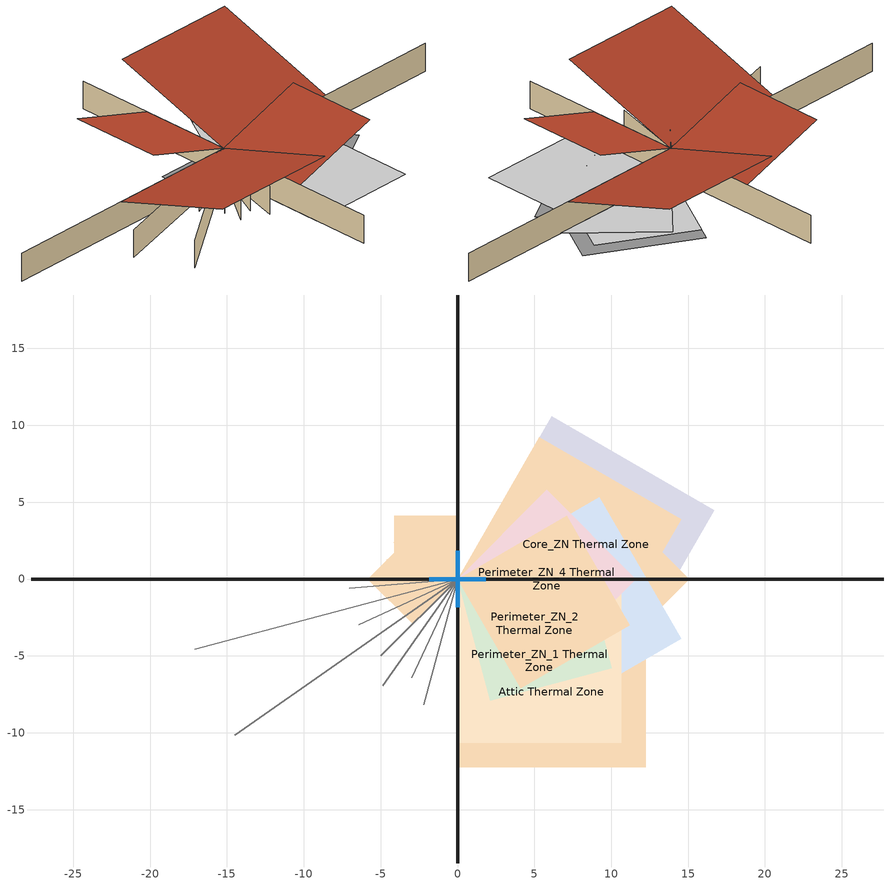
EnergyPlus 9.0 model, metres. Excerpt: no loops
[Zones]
Attic Thermal Zone
 floor outside (Base_CZ12-NonresOtherFloorU071): -0.88,3.27 0,0 -3.27,-0.88 -4.14,2.39 z0; 0,4.12 0,0 -4.12,0 -4.12,4.12 z0; -2.91,2.91 0,0 -2.91,-2.91 -5.83,0 z0; -1.69,2.93 0,0 -2.93,-1.69 -4.62,1.24 z0
 floor to Core_ZN Thermal Zone (NACM_Drop Ceiling): 12.23,0 12.23,-12.23 0,-12.23 0,0 z0
 floor to Perimeter_ZN_2 Thermal Zone (NACM_Drop Ceiling): 7.92,2.12 10.05,-5.8 2.12,-7.92 0,0 z0
 floor to Perimeter_ZN_3 Thermal Zone (NACM_Drop Ceiling): 5.33,9.22 14.55,3.9 9.22,-5.33 0,0 z0
 floor to Perimeter_ZN_1 Thermal Zone (NACM_Drop Ceiling): 7.53,7.53 15.06,0 7.53,-7.53 0,0 z0
 floor to Perimeter_ZN_4 Thermal Zone (NACM_Drop Ceiling): 7.1,4.1 11.21,-3 4.1,-7.1 0,0 z0
 roof outside (Base_CZ12-SteepNonresWoodFramingAndOtherRoofU034): -9.57,0,6.24 0,0,3.05 0,10.09,3.05 -9.57,10.09,6.24; 0,-13.33,7.5 0,0,3.05 -14.05,0,3.05 -14.05,-13.33,7.5; 0,13.33,7.5 0,0,3.05 14.05,0,3.05 14.05,13.33,7.5; 9.57,0,6.24 0,0,3.05 0,-10.09,3.05 9.57,-10.09,6.24
Core_ZN Thermal Zone
 floor ground (Core_ZN_floor Base_CZ12-SlabOnOrBelowGradeF073): 6.12,10.59 16.71,4.48 10.59,-6.12 0,0 z0
 wall to Perimeter_ZN_2 Thermal Zone (NACM_Interior Wall): 0,0 -2.19,-8.18 z0:3.05
 wall to Perimeter_ZN_1 Thermal Zone (NACM_Interior Wall): -17.1,-4.58 0,0 z0:3.05
 wall to Perimeter_ZN_3 Thermal Zone (NACM_Interior Wall): -14.5,-10.15 0,0 z0:3.05
 wall to Perimeter_ZN_4 Thermal Zone (NACM_Interior Wall): -4.86,-6.93 0,0 z0:3.05
Perimeter_ZN_1 Thermal Zone
 floor ground (Perimeter_ZN_1_floor Base_CZ12-SlabOnOrBelowGradeF073): 10.65,0 10.65,-10.65 0,-10.65 0,0 z0
 wall outside (Base_CZ12-NonresMetalFrameWallU062): 0,0 27.71,0 z0:3.05
 wall to Perimeter_ZN_2 Thermal Zone (NACM_Interior Wall): 0,0 -7.05,-0.62 z0:3.05
 wall to Perimeter_ZN_4 Thermal Zone (NACM_Interior Wall): -5,-5 0,0 z0:3.05
 window (Glazed Door): 0,0 1.83,0 z0:2.13
 window (Base_AllCZ_FixedWindowU36): 0,0 1.83,0 / 0,0 1.83,0 / 0,0 1.83,0 / 0,0 1.83,0 / 0,0 1.83,0 / 0,0 1.83,0 z0:1.52
Perimeter_ZN_2 Thermal Zone
 floor ground (Perimeter_ZN_2_floor Base_CZ12-SlabOnOrBelowGradeF073): 7.92,2.12 10.05,-5.8 2.12,-7.92 0,0 z0
 wall outside (Base_CZ12-NonresMetalFrameWallU062): 0,0 0,18.47 z0:3.05
 wall to Perimeter_ZN_3 Thermal Zone (NACM_Interior Wall): -6.41,-2.99 0,0 z0:3.05
 window (Base_AllCZ_FixedWindowU36): 0,0 0,1.83 / 0,0 0,1.83 / 0,0 0,1.83 / 0,0 0,1.83 z0:1.52
Perimeter_ZN_3 Thermal Zone
 floor ground (Perimeter_ZN_3_floor Base_CZ12-SlabOnOrBelowGradeF073): 9.22,5.33 14.55,-3.9 5.33,-9.22 0,0 z0
 wall outside (Base_CZ12-NonresMetalFrameWallU062): 0,0 -27.71,0 z0:3.05
 wall to Perimeter_ZN_4 Thermal Zone (NACM_Interior Wall): -2.99,-6.41 0,0 z0:3.05
 window (Base_AllCZ_FixedWindowU36): 0,0 -1.83,0 / 0,0 -1.83,0 / 0,0 -1.83,0 / 0,0 -1.83,0 / 0,0 -1.83,0 / 0,0 -1.83,0 z0:1.52
Perimeter_ZN_4 Thermal Zone
 floor ground (Perimeter_ZN_4_floor Base_CZ12-SlabOnOrBelowGradeF073): 5.8,5.8 11.6,0 5.8,-5.8 0,0 z0
 wall outside (Base_CZ12-NonresMetalFrameWallU062): 0,0 0,-18.47 z0:3.05
 window (Base_AllCZ_FixedWindowU36): 0,0 0,-1.83 / 0,0 0,-1.83 / 0,0 0,-1.83 / 0,0 0,-1.83 z0:1.52
[Building]
Small Office: North Axis {deg}=0; Solar Distribution=MinimalShadowing; Maximum Number of Warmup Days=50
[Site:Location]
SACRAMENTO-EXECUTIVE-ARP Design_Conditions: Latitude {deg}=38.58; Longitude {deg}=-121.49; Time Zone {hr}=-8; Elevation {m}=3.9624
[Site:WaterMainsTemperature]
Calculation Method=Schedule; Temperature Schedule=WaterMainCZ12
[SizingPeriod:DesignDay] Day of Month=21; Dry-Bulb Temperature Range Modifier Type=DefaultMultipliers; Barometric Pressure {Pa}=101277; Rain Indicator=No; Snow Indicator=No; Daylight Saving Time Indicator=No
Name | Month | Day Type | Maximum Dry-Bulb Temperature {C} | Daily Dry-Bulb Temperature Range {deltaC} | Humidity Condition Type | Wetbulb or DewPoint at Maximum Dry-Bulb {C} | Wind Speed {m/s} | Wind Direction {deg} | Solar Model Indicator | ASHRAE Clear Sky Optical Depth for Beam Irradiance (taub) | ASHRAE Clear Sky Optical Depth for Diffuse Irradiance (taud) | Sky Clearness
SACRAMENTO-EXECUTIVE-ARP Ann Clg 0.4% Condns DB=>MCWB | 7 | SummerDesignDay | 37.9 | 17.3 | Wetbulb | 21.1 | 3.4 | 270 | ASHRAETau | 0.382 | 2.325
SACRAMENTO-EXECUTIVE-ARP Ann Clg 0.4% Condns DP=>MCDB | 7 | SummerDesignDay | 28.5 | 17.3 | Dewpoint | 17.9 | 3.3 | 270 | ASHRAETau | 0.382 | 2.325
SACRAMENTO-EXECUTIVE-ARP Ann Htg 99.6% Condns DB | 1 | WinterDesignDay | -0.2 | 0 | Wetbulb | -0.2 | 0.4 | 90 | ASHRAEClearSky |  |  | 0
SACRAMENTO-EXECUTIVE-ARP AUG Clg 0.4% Condns DB=>MCWB | 8 | SummerDesignDay | 39.2 | 17.9 | Wetbulb | 22.1 | 3 | 292 | ASHRAETau | 0.384 | 2.328
SACRAMENTO-EXECUTIVE-ARP JUL Clg 0.4% Condns DB=>MCWB | 7 | SummerDesignDay | 41 | 17.3 | Wetbulb | 22.1 | 2.9 | 225 | ASHRAETau | 0.382 | 2.325
SACRAMENTO-EXECUTIVE-ARP JUN Clg 0.4% Condns DB=>MCWB | 6 | SummerDesignDay | 38.2 | 16.8 | Wetbulb | 21.5 | 4.1 | 157 | ASHRAETau | 0.351 | 2.494
SACRAMENTO-EXECUTIVE-ARP NOV Clg 0.4% Condns DB=>MCWB | 11 | SummerDesignDay | 25.2 | 7.3 | Wetbulb | 15.2 | 2.4 | 292 | ASHRAETau | 0.315 | 2.59
SACRAMENTO-EXECUTIVE-ARP OCT Clg 0.4% Condns DB=>MCWB | 10 | SummerDesignDay | 32.7 | 13 | Wetbulb | 18.3 | 2.1 | 337 | ASHRAETau | 0.347 | 2.412
SACRAMENTO-EXECUTIVE-ARP SEP Clg 0.4% Condns DB=>MCWB | 9 | SummerDesignDay | 37.8 | 17.2 | Wetbulb | 20.5 | 2.4 | 0 | ASHRAETau | 0.358 | 2.451
[Material]
Name | Roughness | Thickness {m} | Conductivity {W/m-K} | Density {kg/m3} | Specific Heat {J/kg-K} | Thermal Absorptance | Solar Absorptance | Visible Absorptance
Acoustic Tile - 3/4 in. | MediumRough | 0.01905 | 0.0576335 | 288.332 | 795.492 | 0.9 | 0.7 | 0.8
Air - Metal Wall Framing - 16 or 24 in. OC; Air - Metal Wall Framing - 16 or 24 in. OC 1 | Smooth | 0.1397 | 1.22017 | 1.28148 | 1004.832 | 0.9 | 0.7 | 0.7
Carpet - 3/4 in. | Smooth | 0.01905 | 0.0455183 | 288.332 | 1381.644 | 0.9 | 0.7 | 0.8
Compliance Insulation R13.99 | Smooth | 0.0567131 | 0.0230188 | 16.0185 | 1130.436 | 0.9 | 0.7 | 0.7
Compliance Insulation R28.63 | Smooth | 0.116061 | 0.0230188 | 16.0185 | 1130.436 | 0.9 | 0.7 | 0.8
Compliance Insulation R9.83 | MediumRough | 0.0398691 | 0.0230188 | 16.0185 | 1130.436 | 0.9 | 0.7 | 0.8
Gypsum Board - 1/2 in. | Smooth | 0.0127 | 0.158656 | 640.739 | 1130.436 | 0.9 | 0.7 | 0.8
Gypsum Board - 5/8 in. | MediumRough | 0.016002 | 0.158656 | 640.739 | 1130.436 | 0.9 | 0.7 | 0.8
Metal Standing Seam - 1/16 in. | MediumRough | 0.0015875 | 2.21534 | 7820.53 | 502.416 | 0.85 | 0.8 | 0.85
Plywood - 5/8 in. | Smooth | 0.016002 | 0.11544 | 480.554 | 1884.06 | 0.9 | 0.7 | 0.7
Stucco - 7/8 in. | MediumRough | 0.022352 | 0.700948 | 1855.1 | 837.36 | 0.9 | 0.7 | 0.8
[WindowMaterial:SimpleGlazingSystem]
Name | U-Factor {W/m2-K} | Solar Heat Gain Coefficient | Visible Transmittance
Base_AllCZ_FixedWindowU36 Material | 2.04417 | 0.25 | 0.42
Glazed Door Material | 2.55522 | 0.23 | 0.17
[Construction]
Base_AllCZ_FixedWindowU36: Base_AllCZ_FixedWindowU36 Material
Base_CZ12-NonresMetalFrameWallU062: Stucco - 7/8 in., Compliance Insulation R13.99, Air - Metal Wall Framing - 16 or 24 in. OC, Gypsum Board - 1/2 in.
Base_CZ12-NonresOtherFloorU071: Compliance Insulation R9.83, Plywood - 5/8 in., Carpet - 3/4 in.
Base_CZ12-SteepNonresWoodFramingAndOtherRoofU034: Metal Standing Seam - 1/16 in., Compliance Insulation R28.63
Glazed Door: Glazed Door Material
NACM_Drop Ceiling: Acoustic Tile - 3/4 in.
NACM_Interior Wall: Gypsum Board - 5/8 in., Air - Metal Wall Framing - 16 or 24 in. OC 1, Gypsum Board - 5/8 in.
[Construction:FfactorGroundFloor] F-Factor {W/m-K}=1.26344
Name | Area {m2} | PerimeterExposed {m}
Core_ZN_floor Base_CZ12-SlabOnOrBelowGradeF073 | 149.659 | 0
Perimeter_ZN_1_floor Base_CZ12-SlabOnOrBelowGradeF073; Perimeter_ZN_3_floor Base_CZ12-SlabOnOrBelowGradeF073 | 113.449 | 27.432
Perimeter_ZN_2_floor Base_CZ12-SlabOnOrBelowGradeF073 | 67.3009 | 18.288
Perimeter_ZN_4_floor Base_CZ12-SlabOnOrBelowGradeF073 | 67.3021 | 18.288
[Zone] Multiplier=1
Name | Volume {m3}
Attic Thermal Zone | 1731.2
Core_ZN Thermal Zone | 456.156
Perimeter_ZN_1 Thermal Zone; Perimeter_ZN_3 Thermal Zone | 345.797
Perimeter_ZN_2 Thermal Zone; Perimeter_ZN_4 Thermal Zone | 205.13
[ZoneInfiltration:DesignFlowRate] Design Flow Rate Calculation Method=Flow/ExteriorWallArea; Flow per Exterior Surface Area {m3/s-m2}=0.000227584; Constant Term Coefficient=0; Temperature Term Coefficient=0; Velocity Term Coefficient=0.224052; Velocity Squared Term Coefficient=0
Name | Zone or ZoneList | Schedule
Attic Space Infiltration Design Flow Rate 1 | Attic Thermal Zone | On
Core_ZN Space Infiltration Design Flow Rate 1 | Core_ZN Thermal Zone | OfficeInfiltration
Perimeter_ZN_1 Space Infiltration Design Flow Rate 1 | Perimeter_ZN_1 Thermal Zone | OfficeInfiltration
Perimeter_ZN_2 Space Infiltration Design Flow Rate 1 | Perimeter_ZN_2 Thermal Zone | OfficeInfiltration
Perimeter_ZN_3 Space Infiltration Design Flow Rate 1 | Perimeter_ZN_3 Thermal Zone | OfficeInfiltration
Perimeter_ZN_4 Space Infiltration Design Flow Rate 1 | Perimeter_ZN_4 Thermal Zone | OfficeInfiltration
[People] Number of People Schedule=OfficeOccupancy; Number of People Calculation Method=People/Area; People per Zone Floor Area {person/m2}=0.0538196; Fraction Radiant=0.3; Sensible Heat Fraction=0.555556
Name | Zone or ZoneList | Activity Level Schedule
Core_ZN People | Core_ZN Thermal Zone | Core_ZN People Activity Level
Perimeter_ZN_1 People | Perimeter_ZN_1 Thermal Zone | Perimeter_ZN_1 People Activity Level
Perimeter_ZN_2 People | Perimeter_ZN_2 Thermal Zone | Perimeter_ZN_2 People Activity Level
Perimeter_ZN_3 People | Perimeter_ZN_3 Thermal Zone | Perimeter_ZN_3 People Activity Level
Perimeter_ZN_4 People | Perimeter_ZN_4 Thermal Zone | Perimeter_ZN_4 People Activity Level
[Lights] Schedule=OfficeLights; Design Level Calculation Method=Watts/Area; Watts per Zone Floor Area {W/m2}=6.45835; Return Air Fraction=0; Fraction Radiant=0.58; Fraction Replaceable=1
Name | Zone or ZoneList
Core_ZN Regulated Lights | Core_ZN Thermal Zone
Perimeter_ZN_1 Regulated Lights | Perimeter_ZN_1 Thermal Zone
Perimeter_ZN_2 Regulated Lights | Perimeter_ZN_2 Thermal Zone
Perimeter_ZN_3 Regulated Lights | Perimeter_ZN_3 Thermal Zone
Perimeter_ZN_4 Regulated Lights | Perimeter_ZN_4 Thermal Zone
[ElectricEquipment] Schedule=OfficeReceptacle; Design Level Calculation Method=Watts/Area; Watts per Zone Floor Area {W/m2}=16.1459; Fraction Latent=0; Fraction Radiant=0.2; Fraction Lost=0
Name | Zone or ZoneList
Core_ZN Recepticle Loads | Core_ZN Thermal Zone
Perimeter_ZN_1 Recepticle Loads | Perimeter_ZN_1 Thermal Zone
Perimeter_ZN_2 Recepticle Loads | Perimeter_ZN_2 Thermal Zone
Perimeter_ZN_3 Recepticle Loads | Perimeter_ZN_3 Thermal Zone
Perimeter_ZN_4 Recepticle Loads | Perimeter_ZN_4 Thermal Zone
[ZoneControl:Thermostat]
Core_ZN Thermal Zone Thermostat: Zone or ZoneList=Core_ZN Thermal Zone; Control Type Schedule=Core_ZN Thermal Zone Thermostat Schedule; Control Object Type 1=ThermostatSetpoint:DualSetpoint; Control Name 1=Core_ZN Thermal Zone Thermostat
[ThermostatSetpoint:DualSetpoint]
Core_ZN Thermal Zone Thermostat: Heating Setpoint Temperature Schedule=OfficeHtgSetpt; Cooling Setpoint Temperature Schedule=OfficeClgSetpt
[ZoneHVAC:PackagedTerminalAirConditioner]
PropNoClg ZnSys: Availability Schedule=OfficeHVACAvail; Cooling Supply Air Flow Rate {m3/s}=Autosize; Heating Supply Air Flow Rate {m3/s}=Autosize; No Load Supply Air Flow Rate {m3/s}=Autosize; Cooling Outdoor Air Flow Rate {m3/s}=0; Heating Outdoor Air Flow Rate {m3/s}=0; No Load Outdoor Air Flow Rate {m3/s}=0; Supply Air Fan=PropNoClg Fan; Heating Coil=PropNoClg Dummy CoilHtg; Cooling Coil=PropNoClg CoilClg; Fan Placement=DrawThrough
[Fan:OnOff]
PropNoClg Fan: Availability Schedule=Always On; Fan Total Efficiency=1; Pressure Rise {Pa}=0.00249089; Maximum Flow Rate {m3/s}=Autosize; Motor Efficiency=1; Motor In Airstream Fraction=1; Fan Power Ratio Function of Speed Ratio Curve=Fan On Off Power Curve; Fan Efficiency Ratio Function of Speed Ratio Curve=Fan On Off Efficiency Curve
[Coil:Heating:Electric]
PropNoClg Dummy CoilHtg: Availability Schedule=Always On; Efficiency=1; Nominal Capacity {W}=Autosize
[Coil:Cooling:DX:SingleSpeed]
PropNoClg CoilClg: Availability Schedule=Always On Discrete; Gross Rated Total Cooling Capacity {W}=Autosize; Gross Rated Sensible Heat Ratio=Autosize; Gross Rated Cooling COP {W/W}=3; Rated Air Flow Rate {m3/s}=Autosize; Rated Evaporator Fan Power Per Volume Flow Rate {W/(m3/s)}=773.3; Total Cooling Capacity Function of Temperature Curve=CoilClgDXQRatio_fTwbToadbSI; Total Cooling Capacity Function of Flow Fraction Curve=CoilClgDXSnglQRatio_fCFMRatio; Energy Input Ratio Function of Temperature Curve=Curve Biquadratic 1; Energy Input Ratio Function of Flow Fraction Curve=CoilClgDXSnglEIRRatio_fCFMRatio; Part Load Fraction Correlation Curve=Curve Quadratic 1; Condenser Type=AirCooled; Evaporative Condenser Effectiveness=0; Evaporative Condenser Air Flow Rate {m3/s}=Autosize; Evaporative Condenser Pump Rated Power Consumption {W}=Autosize; Crankcase Heater Capacity {W}=0; Maximum Outdoor Dry-Bulb Temperature for Crankcase Heater Operation {C}=0; Basin Heater Capacity {W/K}=0; Basin Heater Setpoint Temperature {C}=10
[Zone equipment]
Core_ZN Thermal Zone: PropNoClg ZnSys
[Sizing:Zone]
Core_ZN Thermal Zone: Zone Cooling Design Supply Air Temperature Input Method=SupplyAirTemperature; Zone Cooling Design Supply Air Temperature {C}=14; Zone Cooling Design Supply Air Temperature Difference {deltaC}=11.11; Zone Heating Design Supply Air Temperature Input Method=TemperatureDifference; Zone Heating Design Supply Air Temperature {C}=40; Zone Heating Design Supply Air Temperature Difference {deltaC}=13.8889; Zone Cooling Design Supply Air Humidity Ratio {kgWater/kgDryAir}=0.0085; Zone Heating Design Supply Air Humidity Ratio {kgWater/kgDryAir}=0.008; Design Specification Outdoor Air Object=Core_ZN Thermal Zone Design Specification Outdoor Air; Zone Heating Sizing Factor=1; Zone Cooling Sizing Factor=1; Cooling Design Air Flow Method=DesignDay; Cooling Design Air Flow Rate {m3/s}=0; Cooling Minimum Air Flow per Zone Floor Area {m3/s-m2}=0; Cooling Minimum Air Flow {m3/s}=0; Cooling Minimum Air Flow Fraction=0; Heating Design Air Flow Method=DesignDay; Heating Design Air Flow Rate {m3/s}=0; Heating Maximum Air Flow per Zone Floor Area {m3/s-m2}=0; Heating Maximum Air Flow {m3/s}=0; Heating Maximum Air Flow Fraction=0; Design Specification Zone Air Distribution Object=Core_ZN Thermal Zone Design Spec Zone Air Dist; Account for Dedicated Outdoor Air System=No
[DesignSpecification:ZoneAirDistribution]
Core_ZN Thermal Zone Design Spec Zone Air Dist: Zone Air Distribution Effectiveness in Cooling Mode=1; Zone Air Distribution Effectiveness in Heating Mode=1
[DesignSpecification:OutdoorAir]
Core_ZN Thermal Zone Design Specification Outdoor Air: Outdoor Air Method=Maximum; Outdoor Air Flow per Person {m3/s-person}=0; Outdoor Air Flow per Zone Floor Area {m3/s-m2}=0.000762; Outdoor Air Flow per Zone {m3/s}=0; Outdoor Air Flow Air Changes per Hour {1/hr}=0
[AvailabilityManager:Scheduled] Schedule=Always On Discrete
Perime1OAControl OA System Availability Manager; Perim2OAControl OA System Availability Manager; Perim3 OAControl OA System Availability Manager; Perim4 OAControl OA System Availability Manager
[Schedule:Year]
OfficeLights: OfficeLightsWk, 1, 1, 12, 31
OfficeHtgSetpt: OfficeHtgSetptWk, 1, 1, 12, 31
OfficeClgSetpt: OfficeClgSetptWk, 1, 1, 12, 31
OfficeHVACAvail: OfficeHVACAvailWk, 1, 1, 12, 31
Always On: Always On Week Rule - Jan1-Dec31, 1, 1, 12, 31
OfficeInfiltration: OfficeInfiltrationWk, 1, 1, 12, 31
OfficeOccupancy: OfficeOccupancyWk, 1, 1, 12, 31
OfficeReceptacle: OfficeReceptacleWk, 1, 1, 12, 31
On: OnWk, 1, 1, 12, 31
WaterMainCZ12: WaterMainCZ12JanWk, 1, 1, 1, 31, WaterMainCZ12FebWk, 2, 1, 2, 28, WaterMainCZ12MarWk, 3, 1, 3, 31, WaterMainCZ12AprWk, 4, 1, 4, 30, WaterMainCZ12MayWk, 5, 1, 5, 31, WaterMainCZ12JunWk, 6, 1, 6, 30, WaterMainCZ12JulWk, 7, 1, 7, 31, WaterMainCZ12AugWk, 8, 1, 8, 31, WaterMainCZ12SepWk, 9, 1, 9, 30, WaterMainCZ12OctWk, 10, 1, 10, 31, WaterMainCZ12NovWk, 11, 1, 11, 30, WaterMainCZ12DecWk, 12, 1, 12, 31
Core_ZN People Activity Level: Core_ZN People Activity Level Week Rule - Jan1-Dec31, 1, 1, 12, 31
Perimeter_ZN_1 People Activity Level: Perimeter_ZN_1 People Activity Level Week Rule - Jan1-Dec31, 1, 1, 12, 31
Perimeter_ZN_2 People Activity Level: Perimeter_ZN_2 People Activity Level Week Rule - Jan1-Dec31, 1, 1, 12, 31
Perimeter_ZN_3 People Activity Level: Perimeter_ZN_3 People Activity Level Week Rule - Jan1-Dec31, 1, 1, 12, 31
Perimeter_ZN_4 People Activity Level: Perimeter_ZN_4 People Activity Level Week Rule - Jan1-Dec31, 1, 1, 12, 31
[Schedule:Week:Daily]
OfficeLightsWk: OfficeLightsSun, OfficeLightsWD, OfficeLightsWD, OfficeLightsWD, OfficeLightsWD, OfficeLightsWD, OfficeLightsSat, OfficeLightsSun, OnDay, OffDay, OfficeLightsSun, OfficeLightsSun
OfficeHtgSetptWk: OfficeHtgSetptSun, OfficeHtgSetptWD, OfficeHtgSetptWD, OfficeHtgSetptWD, OfficeHtgSetptWD, OfficeHtgSetptWD, OfficeHtgSetptSat, OfficeHtgSetptSun, OfficeHtgSetptWD, OfficeHtgSetptWD, OfficeHtgSetptSun, OfficeHtgSetptSun
OfficeClgSetptWk: OfficeClgSetptSun, OfficeClgSetptWD, OfficeClgSetptWD, OfficeClgSetptWD, OfficeClgSetptWD, OfficeClgSetptWD, OfficeClgSetptSat, OfficeClgSetptSun, OfficeClgSetptWD, OfficeClgSetptWD, OfficeClgSetptSun, OfficeClgSetptSun
OfficeHVACAvailWk: OfficeHVACAvailSun, OfficeHVACAvailWD, OfficeHVACAvailWD, OfficeHVACAvailWD, OfficeHVACAvailWD, OfficeHVACAvailWD, OfficeHVACAvailSat, OfficeHVACAvailSun, AllOnHVACAvailDay, AllOnHVACAvailDay, OfficeHVACAvailSun, OfficeHVACAvailSun
Always On Week Rule - Jan1-Dec31: Schedule Day 1, Schedule Day 1, Schedule Day 1, Schedule Day 1, Schedule Day 1, Schedule Day 1, Schedule Day 1, Schedule Day 1, Schedule Day 1, Schedule Day 1, Schedule Day 1, Schedule Day 1
OfficeInfiltrationWk: OfficeInfiltrationSun, OfficeInfiltrationWD, OfficeInfiltrationWD, OfficeInfiltrationWD, OfficeInfiltrationWD, OfficeInfiltrationWD, OfficeInfiltrationSat, OfficeInfiltrationSun, OfficeInfiltrationWD, OfficeInfiltrationWD, OfficeInfiltrationSun, OfficeInfiltrationSun
OfficeOccupancyWk: OfficeOccupancySun, OfficeOccupancyWD, OfficeOccupancyWD, OfficeOccupancyWD, OfficeOccupancyWD, OfficeOccupancyWD, OfficeOccupancySat, OfficeOccupancySun, OnDay, OffDay, OfficeOccupancySun, OfficeOccupancySun
OfficeReceptacleWk: OfficeReceptacleSun, OfficeReceptacleWD, OfficeReceptacleWD, OfficeReceptacleWD, OfficeReceptacleWD, OfficeReceptacleWD, OfficeReceptacleSat, OfficeReceptacleSun, OnDay, OffDay, OfficeReceptacleSun, OfficeReceptacleSun
OnWk: OnDay, OnDay, OnDay, OnDay, OnDay, OnDay, OnDay, OnDay, OnDay, OnDay, OnDay, OnDay
WaterMainCZ12AprWk: WaterMainCZ12Apr, WaterMainCZ12Apr, WaterMainCZ12Apr, WaterMainCZ12Apr, WaterMainCZ12Apr, WaterMainCZ12Apr, WaterMainCZ12Apr, WaterMainCZ12Apr, WaterMainCZ12Apr, WaterMainCZ12Apr, WaterMainCZ12Apr, WaterMainCZ12Apr
WaterMainCZ12AugWk: WaterMainCZ12Aug, WaterMainCZ12Aug, WaterMainCZ12Aug, WaterMainCZ12Aug, WaterMainCZ12Aug, WaterMainCZ12Aug, WaterMainCZ12Aug, WaterMainCZ12Aug, WaterMainCZ12Aug, WaterMainCZ12Aug, WaterMainCZ12Aug, WaterMainCZ12Aug
WaterMainCZ12DecWk: WaterMainCZ12Dec, WaterMainCZ12Dec, WaterMainCZ12Dec, WaterMainCZ12Dec, WaterMainCZ12Dec, WaterMainCZ12Dec, WaterMainCZ12Dec, WaterMainCZ12Dec, WaterMainCZ12Dec, WaterMainCZ12Dec, WaterMainCZ12Dec, WaterMainCZ12Dec
WaterMainCZ12FebWk: WaterMainCZ12Feb, WaterMainCZ12Feb, WaterMainCZ12Feb, WaterMainCZ12Feb, WaterMainCZ12Feb, WaterMainCZ12Feb, WaterMainCZ12Feb, WaterMainCZ12Feb, WaterMainCZ12Feb, WaterMainCZ12Feb, WaterMainCZ12Feb, WaterMainCZ12Feb
WaterMainCZ12JanWk: WaterMainCZ12Jan, WaterMainCZ12Jan, WaterMainCZ12Jan, WaterMainCZ12Jan, WaterMainCZ12Jan, WaterMainCZ12Jan, WaterMainCZ12Jan, WaterMainCZ12Jan, WaterMainCZ12Jan, WaterMainCZ12Jan, WaterMainCZ12Jan, WaterMainCZ12Jan
WaterMainCZ12JulWk: WaterMainCZ12Jul, WaterMainCZ12Jul, WaterMainCZ12Jul, WaterMainCZ12Jul, WaterMainCZ12Jul, WaterMainCZ12Jul, WaterMainCZ12Jul, WaterMainCZ12Jul, WaterMainCZ12Jul, WaterMainCZ12Jul, WaterMainCZ12Jul, WaterMainCZ12Jul
WaterMainCZ12JunWk: WaterMainCZ12Jun, WaterMainCZ12Jun, WaterMainCZ12Jun, WaterMainCZ12Jun, WaterMainCZ12Jun, WaterMainCZ12Jun, WaterMainCZ12Jun, WaterMainCZ12Jun, WaterMainCZ12Jun, WaterMainCZ12Jun, WaterMainCZ12Jun, WaterMainCZ12Jun
WaterMainCZ12MarWk: WaterMainCZ12Mar, WaterMainCZ12Mar, WaterMainCZ12Mar, WaterMainCZ12Mar, WaterMainCZ12Mar, WaterMainCZ12Mar, WaterMainCZ12Mar, WaterMainCZ12Mar, WaterMainCZ12Mar, WaterMainCZ12Mar, WaterMainCZ12Mar, WaterMainCZ12Mar
WaterMainCZ12MayWk: WaterMainCZ12May, WaterMainCZ12May, WaterMainCZ12May, WaterMainCZ12May, WaterMainCZ12May, WaterMainCZ12May, WaterMainCZ12May, WaterMainCZ12May, WaterMainCZ12May, WaterMainCZ12May, WaterMainCZ12May, WaterMainCZ12May
WaterMainCZ12NovWk: WaterMainCZ12Nov, WaterMainCZ12Nov, WaterMainCZ12Nov, WaterMainCZ12Nov, WaterMainCZ12Nov, WaterMainCZ12Nov, WaterMainCZ12Nov, WaterMainCZ12Nov, WaterMainCZ12Nov, WaterMainCZ12Nov, WaterMainCZ12Nov, WaterMainCZ12Nov
WaterMainCZ12OctWk: WaterMainCZ12Oct, WaterMainCZ12Oct, WaterMainCZ12Oct, WaterMainCZ12Oct, WaterMainCZ12Oct, WaterMainCZ12Oct, WaterMainCZ12Oct, WaterMainCZ12Oct, WaterMainCZ12Oct, WaterMainCZ12Oct, WaterMainCZ12Oct, WaterMainCZ12Oct
WaterMainCZ12SepWk: WaterMainCZ12Sep, WaterMainCZ12Sep, WaterMainCZ12Sep, WaterMainCZ12Sep, WaterMainCZ12Sep, WaterMainCZ12Sep, WaterMainCZ12Sep, WaterMainCZ12Sep, WaterMainCZ12Sep, WaterMainCZ12Sep, WaterMainCZ12Sep, WaterMainCZ12Sep
Core_ZN People Activity Level Week Rule - Jan1-Dec31: {14a71681-71d3-49b9-b42d-4014ac527ebb}, {14a71681-71d3-49b9-b42d-4014ac527ebb}, {14a71681-71d3-49b9-b42d-4014ac527ebb}, {14a71681-71d3-49b9-b42d-4014ac527ebb}, {14a71681-71d3-49b9-b42d-4014ac527ebb}, {14a71681-71d3-49b9-b42d-4014ac527ebb}, {14a71681-71d3-49b9-b42d-4014ac527ebb}, {14a71681-71d3-49b9-b42d-4014ac527ebb}, {14a71681-71d3-49b9-b42d-4014ac527ebb}, {14a71681-71d3-49b9-b42d-4014ac527ebb}, {14a71681-71d3-49b9-b42d-4014ac527ebb}, {14a71681-71d3-49b9-b42d-4014ac527ebb}
Perimeter_ZN_1 People Activity Level Week Rule - Jan1-Dec31: {2b290dd8-f7d7-43e1-9719-9652b6be558e}, {2b290dd8-f7d7-43e1-9719-9652b6be558e}, {2b290dd8-f7d7-43e1-9719-9652b6be558e}, {2b290dd8-f7d7-43e1-9719-9652b6be558e}, {2b290dd8-f7d7-43e1-9719-9652b6be558e}, {2b290dd8-f7d7-43e1-9719-9652b6be558e}, {2b290dd8-f7d7-43e1-9719-9652b6be558e}, {2b290dd8-f7d7-43e1-9719-9652b6be558e}, {2b290dd8-f7d7-43e1-9719-9652b6be558e}, {2b290dd8-f7d7-43e1-9719-9652b6be558e}, {2b290dd8-f7d7-43e1-9719-9652b6be558e}, {2b290dd8-f7d7-43e1-9719-9652b6be558e}
Perimeter_ZN_2 People Activity Level Week Rule - Jan1-Dec31: {2835faf7-5e8b-4ea8-aba7-4561d1f0fe08}, {2835faf7-5e8b-4ea8-aba7-4561d1f0fe08}, {2835faf7-5e8b-4ea8-aba7-4561d1f0fe08}, {2835faf7-5e8b-4ea8-aba7-4561d1f0fe08}, {2835faf7-5e8b-4ea8-aba7-4561d1f0fe08}, {2835faf7-5e8b-4ea8-aba7-4561d1f0fe08}, {2835faf7-5e8b-4ea8-aba7-4561d1f0fe08}, {2835faf7-5e8b-4ea8-aba7-4561d1f0fe08}, {2835faf7-5e8b-4ea8-aba7-4561d1f0fe08}, {2835faf7-5e8b-4ea8-aba7-4561d1f0fe08}, {2835faf7-5e8b-4ea8-aba7-4561d1f0fe08}, {2835faf7-5e8b-4ea8-aba7-4561d1f0fe08}
Perimeter_ZN_3 People Activity Level Week Rule - Jan1-Dec31: {452a6dc2-018e-4785-8c65-8c933649930b}, {452a6dc2-018e-4785-8c65-8c933649930b}, {452a6dc2-018e-4785-8c65-8c933649930b}, {452a6dc2-018e-4785-8c65-8c933649930b}, {452a6dc2-018e-4785-8c65-8c933649930b}, {452a6dc2-018e-4785-8c65-8c933649930b}, {452a6dc2-018e-4785-8c65-8c933649930b}, {452a6dc2-018e-4785-8c65-8c933649930b}, {452a6dc2-018e-4785-8c65-8c933649930b}, {452a6dc2-018e-4785-8c65-8c933649930b}, {452a6dc2-018e-4785-8c65-8c933649930b}, {452a6dc2-018e-4785-8c65-8c933649930b}
Perimeter_ZN_4 People Activity Level Week Rule - Jan1-Dec31: {1196fdd3-d573-4423-b400-b302c46f328b}, {1196fdd3-d573-4423-b400-b302c46f328b}, {1196fdd3-d573-4423-b400-b302c46f328b}, {1196fdd3-d573-4423-b400-b302c46f328b}, {1196fdd3-d573-4423-b400-b302c46f328b}, {1196fdd3-d573-4423-b400-b302c46f328b}, {1196fdd3-d573-4423-b400-b302c46f328b}, {1196fdd3-d573-4423-b400-b302c46f328b}, {1196fdd3-d573-4423-b400-b302c46f328b}, {1196fdd3-d573-4423-b400-b302c46f328b}, {1196fdd3-d573-4423-b400-b302c46f328b}, {1196fdd3-d573-4423-b400-b302c46f328b}
[Schedule:Day:Interval]
OfficeLightsSun; OfficeReceptacleSun: No, 01:00, 0.05, 02:00, 0.05, 03:00, 0.05, 04:00, 0.05, 05:00, 0.05, 06:00, 0.05, 07:00, 0.05, 08:00, 0.05, 09:00, 0.05, 10:00, 0.05, 11:00, 0.05, 12:00, 0.05, 13:00, 0.05, 14:00, 0.05, 15:00, 0.05, 16:00, 0.05, 17:00, 0.05, 18:00, 0.05, 19:00, 0.05, 20:00, 0.05, 21:00, 0.05, 22:00, 0.05, 23:00, 0.05, 24:00, 0.05
OfficeLightsWD: No, 01:00, 0.05, 02:00, 0.05, 03:00, 0.05, 04:00, 0.05, 05:00, 0.05, 06:00, 0.1, 07:00, 0.1, 08:00, 0.3, 09:00, 0.65, 10:00, 0.65, 11:00, 0.65, 12:00, 0.65, 13:00, 0.65, 14:00, 0.65, 15:00, 0.65, 16:00, 0.65, 17:00, 0.65, 18:00, 0.35, 19:00, 0.3, 20:00, 0.3, 21:00, 0.2, 22:00, 0.2, 23:00, 0.1, 24:00, 0.05
OfficeLightsSat; OfficeReceptacleSat: No, 01:00, 0.05, 02:00, 0.05, 03:00, 0.05, 04:00, 0.05, 05:00, 0.05, 06:00, 0.05, 07:00, 0.1, 08:00, 0.1, 09:00, 0.3, 10:00, 0.3, 11:00, 0.3, 12:00, 0.3, 13:00, 0.15, 14:00, 0.15, 15:00, 0.15, 16:00, 0.15, 17:00, 0.15, 18:00, 0.05, 19:00, 0.05, 20:00, 0.05, 21:00, 0.05, 22:00, 0.05, 23:00, 0.05, 24:00, 0.05
OnDay; AllOnHVACAvailDay: No, 01:00, 1, 02:00, 1, 03:00, 1, 04:00, 1, 05:00, 1, 06:00, 1, 07:00, 1, 08:00, 1, 09:00, 1, 10:00, 1, 11:00, 1, 12:00, 1, 13:00, 1, 14:00, 1, 15:00, 1, 16:00, 1, 17:00, 1, 18:00, 1, 19:00, 1, 20:00, 1, 21:00, 1, 22:00, 1, 23:00, 1, 24:00, 1
OffDay: No, 01:00, 0, 02:00, 0, 03:00, 0, 04:00, 0, 05:00, 0, 06:00, 0, 07:00, 0, 08:00, 0, 09:00, 0, 10:00, 0, 11:00, 0, 12:00, 0, 13:00, 0, 14:00, 0, 15:00, 0, 16:00, 0, 17:00, 0, 18:00, 0, 19:00, 0, 20:00, 0, 21:00, 0, 22:00, 0, 23:00, 0, 24:00, 0
OfficeHtgSetptSun: No, 01:00, 15.5556, 02:00, 15.5556, 03:00, 15.5556, 04:00, 15.5556, 05:00, 15.5556, 06:00, 15.5556, 07:00, 15.5556, 08:00, 15.5556, 09:00, 15.5556, 10:00, 15.5556, 11:00, 15.5556, 12:00, 15.5556, 13:00, 15.5556, 14:00, 15.5556, 15:00, 15.5556, 16:00, 15.5556, 17:00, 15.5556, 18:00, 15.5556, 19:00, 15.5556, 20:00, 15.5556, 21:00, 15.5556, 22:00, 15.5556, 23:00, 15.5556, 24:00, 15.5556
OfficeHtgSetptWD: No, 01:00, 15.5556, 02:00, 15.5556, 03:00, 15.5556, 04:00, 15.5556, 05:00, 15.5556, 06:00, 21.1111, 07:00, 21.1111, 08:00, 21.1111, 09:00, 21.1111, 10:00, 21.1111, 11:00, 21.1111, 12:00, 21.1111, 13:00, 21.1111, 14:00, 21.1111, 15:00, 21.1111, 16:00, 21.1111, 17:00, 21.1111, 18:00, 21.1111, 19:00, 21.1111, 20:00, 21.1111, 21:00, 21.1111, 22:00, 21.1111, 23:00, 21.1111, 24:00, 21.1111
OfficeHtgSetptSat: No, 01:00, 15.5556, 02:00, 15.5556, 03:00, 15.5556, 04:00, 15.5556, 05:00, 15.5556, 06:00, 21.1111, 07:00, 21.1111, 08:00, 21.1111, 09:00, 21.1111, 10:00, 21.1111, 11:00, 21.1111, 12:00, 21.1111, 13:00, 21.1111, 14:00, 21.1111, 15:00, 21.1111, 16:00, 21.1111, 17:00, 21.1111, 18:00, 21.1111, 19:00, 21.1111, 20:00, 15.5556, 21:00, 15.5556, 22:00, 15.5556, 23:00, 15.5556, 24:00, 15.5556
OfficeClgSetptSun: No, 01:00, 29.4444, 02:00, 29.4444, 03:00, 29.4444, 04:00, 29.4444, 05:00, 29.4444, 06:00, 29.4444, 07:00, 29.4444, 08:00, 29.4444, 09:00, 29.4444, 10:00, 29.4444, 11:00, 29.4444, 12:00, 29.4444, 13:00, 29.4444, 14:00, 29.4444, 15:00, 29.4444, 16:00, 29.4444, 17:00, 29.4444, 18:00, 29.4444, 19:00, 29.4444, 20:00, 29.4444, 21:00, 29.4444, 22:00, 29.4444, 23:00, 29.4444, 24:00, 29.4444
OfficeClgSetptWD: No, 01:00, 29.4444, 02:00, 29.4444, 03:00, 29.4444, 04:00, 29.4444, 05:00, 29.4444, 06:00, 23.8889, 07:00, 23.8889, 08:00, 23.8889, 09:00, 23.8889, 10:00, 23.8889, 11:00, 23.8889, 12:00, 23.8889, 13:00, 23.8889, 14:00, 23.8889, 15:00, 23.8889, 16:00, 23.8889, 17:00, 23.8889, 18:00, 23.8889, 19:00, 23.8889, 20:00, 23.8889, 21:00, 23.8889, 22:00, 23.8889, 23:00, 23.8889, 24:00, 23.8889
OfficeClgSetptSat: No, 01:00, 29.4444, 02:00, 29.4444, 03:00, 29.4444, 04:00, 29.4444, 05:00, 29.4444, 06:00, 23.8889, 07:00, 23.8889, 08:00, 23.8889, 09:00, 23.8889, 10:00, 23.8889, 11:00, 23.8889, 12:00, 23.8889, 13:00, 23.8889, 14:00, 23.8889, 15:00, 23.8889, 16:00, 23.8889, 17:00, 23.8889, 18:00, 23.8889, 19:00, 23.8889, 20:00, 29.4444, 21:00, 29.4444, 22:00, 29.4444, 23:00, 29.4444, 24:00, 29.4444
OfficeHVACAvailSun: No, 01:00, 0, 02:00, 0, 03:00, 0, 04:00, 0, 05:00, 0, 06:00, 1, 07:00, 1, 08:00, 1, 09:00, 1, 10:00, 1, 11:00, 1, 12:00, 1, 13:00, 1, 14:00, 1, 15:00, 1, 16:00, 1, 17:00, 1, 18:00, 1, 19:00, 0, 20:00, 0, 21:00, 0, 22:00, 0, 23:00, 0, 24:00, 0
OfficeHVACAvailWD: No, 01:00, 0, 02:00, 0, 03:00, 0, 04:00, 0, 05:00, 0, 06:00, 1, 07:00, 1, 08:00, 1, 09:00, 1, 10:00, 1, 11:00, 1, 12:00, 1, 13:00, 1, 14:00, 1, 15:00, 1, 16:00, 1, 17:00, 1, 18:00, 1, 19:00, 1, 20:00, 1, 21:00, 1, 22:00, 1, 23:00, 1, 24:00, 1
OfficeHVACAvailSat: No, 01:00, 0, 02:00, 0, 03:00, 0, 04:00, 0, 05:00, 0, 06:00, 1, 07:00, 1, 08:00, 1, 09:00, 1, 10:00, 1, 11:00, 1, 12:00, 1, 13:00, 1, 14:00, 1, 15:00, 1, 16:00, 1, 17:00, 1, 18:00, 1, 19:00, 1, 20:00, 0, 21:00, 0, 22:00, 0, 23:00, 0, 24:00, 0
Schedule Day 1: No, 24:00, 1
OfficeInfiltrationSat: No, 01:00, 1, 02:00, 1, 03:00, 1, 04:00, 1, 05:00, 1, 06:00, 0.25, 07:00, 0.25, 08:00, 0.25, 09:00, 0.25, 10:00, 0.25, 11:00, 0.25, 12:00, 0.25, 13:00, 0.25, 14:00, 0.25, 15:00, 0.25, 16:00, 0.25, 17:00, 0.25, 18:00, 0.25, 19:00, 0.25, 20:00, 1, 21:00, 1, 22:00, 1, 23:00, 1, 24:00, 1
OfficeInfiltrationSun: No, 01:00, 1, 02:00, 1, 03:00, 1, 04:00, 1, 05:00, 1, 06:00, 0.25, 07:00, 0.25, 08:00, 0.25, 09:00, 0.25, 10:00, 0.25, 11:00, 0.25, 12:00, 0.25, 13:00, 0.25, 14:00, 0.25, 15:00, 0.25, 16:00, 0.25, 17:00, 0.25, 18:00, 0.25, 19:00, 1, 20:00, 1, 21:00, 1, 22:00, 1, 23:00, 1, 24:00, 1
OfficeInfiltrationWD: No, 01:00, 1, 02:00, 1, 03:00, 1, 04:00, 1, 05:00, 1, 06:00, 0.25, 07:00, 0.25, 08:00, 0.25, 09:00, 0.25, 10:00, 0.25, 11:00, 0.25, 12:00, 0.25, 13:00, 0.25, 14:00, 0.25, 15:00, 0.25, 16:00, 0.25, 17:00, 0.25, 18:00, 0.25, 19:00, 0.25, 20:00, 0.25, 21:00, 0.25, 22:00, 0.25, 23:00, 0.25, 24:00, 0.25
OfficeOccupancySat: No, 01:00, 0, 02:00, 0, 03:00, 0, 04:00, 0, 05:00, 0, 06:00, 0, 07:00, 0.1, 08:00, 0.1, 09:00, 0.3, 10:00, 0.3, 11:00, 0.3, 12:00, 0.3, 13:00, 0.1, 14:00, 0.1, 15:00, 0.1, 16:00, 0.1, 17:00, 0.1, 18:00, 0.05, 19:00, 0.05, 20:00, 0, 21:00, 0, 22:00, 0, 23:00, 0, 24:00, 0
OfficeOccupancySun: No, 01:00, 0, 02:00, 0, 03:00, 0, 04:00, 0, 05:00, 0, 06:00, 0, 07:00, 0.05, 08:00, 0.05, 09:00, 0.05, 10:00, 0.05, 11:00, 0.05, 12:00, 0.05, 13:00, 0.05, 14:00, 0.05, 15:00, 0.05, 16:00, 0.05, 17:00, 0.05, 18:00, 0.05, 19:00, 0, 20:00, 0, 21:00, 0, 22:00, 0, 23:00, 0, 24:00, 0
OfficeOccupancyWD: No, 01:00, 0, 02:00, 0, 03:00, 0, 04:00, 0, 05:00, 0, 06:00, 0, 07:00, 0.1, 08:00, 0.2, 09:00, 0.95, 10:00, 0.95, 11:00, 0.95, 12:00, 0.95, 13:00, 0.5, 14:00, 0.95, 15:00, 0.95, 16:00, 0.95, 17:00, 0.95, 18:00, 0.3, 19:00, 0.1, 20:00, 0.1, 21:00, 0.1, 22:00, 0.1, 23:00, 0.05, 24:00, 0.05
OfficeReceptacleWD: No, 01:00, 0.05, 02:00, 0.05, 03:00, 0.05, 04:00, 0.05, 05:00, 0.05, 06:00, 0.1, 07:00, 0.1, 08:00, 0.3, 09:00, 0.9, 10:00, 0.9, 11:00, 0.9, 12:00, 0.9, 13:00, 0.9, 14:00, 0.9, 15:00, 0.9, 16:00, 0.9, 17:00, 0.9, 18:00, 0.5, 19:00, 0.3, 20:00, 0.3, 21:00, 0.2, 22:00, 0.2, 23:00, 0.1, 24:00, 0.05
WaterMainCZ12Apr: No, 01:00, 12.5556, 02:00, 12.5556, 03:00, 12.5556, 04:00, 12.5556, 05:00, 12.5556, 06:00, 12.5556, 07:00, 12.5556, 08:00, 12.5556, 09:00, 12.5556, 10:00, 12.5556, 11:00, 12.5556, 12:00, 12.5556, 13:00, 12.5556, 14:00, 12.5556, 15:00, 12.5556, 16:00, 12.5556, 17:00, 12.5556, 18:00, 12.5556, 19:00, 12.5556, 20:00, 12.5556, 21:00, 12.5556, 22:00, 12.5556, 23:00, 12.5556, 24:00, 12.5556
WaterMainCZ12Aug: No, 01:00, 16.2778, 02:00, 16.2778, 03:00, 16.2778, 04:00, 16.2778, 05:00, 16.2778, 06:00, 16.2778, 07:00, 16.2778, 08:00, 16.2778, 09:00, 16.2778, 10:00, 16.2778, 11:00, 16.2778, 12:00, 16.2778, 13:00, 16.2778, 14:00, 16.2778, 15:00, 16.2778, 16:00, 16.2778, 17:00, 16.2778, 18:00, 16.2778, 19:00, 16.2778, 20:00, 16.2778, 21:00, 16.2778, 22:00, 16.2778, 23:00, 16.2778, 24:00, 16.2778
WaterMainCZ12Dec: No, 01:00, 11.7222, 02:00, 11.7222, 03:00, 11.7222, 04:00, 11.7222, 05:00, 11.7222, 06:00, 11.7222, 07:00, 11.7222, 08:00, 11.7222, 09:00, 11.7222, 10:00, 11.7222, 11:00, 11.7222, 12:00, 11.7222, 13:00, 11.7222, 14:00, 11.7222, 15:00, 11.7222, 16:00, 11.7222, 17:00, 11.7222, 18:00, 11.7222, 19:00, 11.7222, 20:00, 11.7222, 21:00, 11.7222, 22:00, 11.7222, 23:00, 11.7222, 24:00, 11.7222
WaterMainCZ12Feb: No, 01:00, 10.8333, 02:00, 10.8333, 03:00, 10.8333, 04:00, 10.8333, 05:00, 10.8333, 06:00, 10.8333, 07:00, 10.8333, 08:00, 10.8333, 09:00, 10.8333, 10:00, 10.8333, 11:00, 10.8333, 12:00, 10.8333, 13:00, 10.8333, 14:00, 10.8333, 15:00, 10.8333, 16:00, 10.8333, 17:00, 10.8333, 18:00, 10.8333, 19:00, 10.8333, 20:00, 10.8333, 21:00, 10.8333, 22:00, 10.8333, 23:00, 10.8333, 24:00, 10.8333
WaterMainCZ12Jan: No, 01:00, 10.7778, 02:00, 10.7778, 03:00, 10.7778, 04:00, 10.7778, 05:00, 10.7778, 06:00, 10.7778, 07:00, 10.7778, 08:00, 10.7778, 09:00, 10.7778, 10:00, 10.7778, 11:00, 10.7778, 12:00, 10.7778, 13:00, 10.7778, 14:00, 10.7778, 15:00, 10.7778, 16:00, 10.7778, 17:00, 10.7778, 18:00, 10.7778, 19:00, 10.7778, 20:00, 10.7778, 21:00, 10.7778, 22:00, 10.7778, 23:00, 10.7778, 24:00, 10.7778
WaterMainCZ12Jul: No, 01:00, 15.6667, 02:00, 15.6667, 03:00, 15.6667, 04:00, 15.6667, 05:00, 15.6667, 06:00, 15.6667, 07:00, 15.6667, 08:00, 15.6667, 09:00, 15.6667, 10:00, 15.6667, 11:00, 15.6667, 12:00, 15.6667, 13:00, 15.6667, 14:00, 15.6667, 15:00, 15.6667, 16:00, 15.6667, 17:00, 15.6667, 18:00, 15.6667, 19:00, 15.6667, 20:00, 15.6667, 21:00, 15.6667, 22:00, 15.6667, 23:00, 15.6667, 24:00, 15.6667
WaterMainCZ12Jun: No, 01:00, 14.4444, 02:00, 14.4444, 03:00, 14.4444, 04:00, 14.4444, 05:00, 14.4444, 06:00, 14.4444, 07:00, 14.4444, 08:00, 14.4444, 09:00, 14.4444, 10:00, 14.4444, 11:00, 14.4444, 12:00, 14.4444, 13:00, 14.4444, 14:00, 14.4444, 15:00, 14.4444, 16:00, 14.4444, 17:00, 14.4444, 18:00, 14.4444, 19:00, 14.4444, 20:00, 14.4444, 21:00, 14.4444, 22:00, 14.4444, 23:00, 14.4444, 24:00, 14.4444
WaterMainCZ12Mar: No, 01:00, 11.5, 02:00, 11.5, 03:00, 11.5, 04:00, 11.5, 05:00, 11.5, 06:00, 11.5, 07:00, 11.5, 08:00, 11.5, 09:00, 11.5, 10:00, 11.5, 11:00, 11.5, 12:00, 11.5, 13:00, 11.5, 14:00, 11.5, 15:00, 11.5, 16:00, 11.5, 17:00, 11.5, 18:00, 11.5, 19:00, 11.5, 20:00, 11.5, 21:00, 11.5, 22:00, 11.5, 23:00, 11.5, 24:00, 11.5
WaterMainCZ12May: No, 01:00, 12.6111, 02:00, 12.6111, 03:00, 12.6111, 04:00, 12.6111, 05:00, 12.6111, 06:00, 12.6111, 07:00, 12.6111, 08:00, 12.6111, 09:00, 12.6111, 10:00, 12.6111, 11:00, 12.6111, 12:00, 12.6111, 13:00, 12.6111, 14:00, 12.6111, 15:00, 12.6111, 16:00, 12.6111, 17:00, 12.6111, 18:00, 12.6111, 19:00, 12.6111, 20:00, 12.6111, 21:00, 12.6111, 22:00, 12.6111, 23:00, 12.6111, 24:00, 12.6111
WaterMainCZ12Nov: No, 01:00, 14, 02:00, 14, 03:00, 14, 04:00, 14, 05:00, 14, 06:00, 14, 07:00, 14, 08:00, 14, 09:00, 14, 10:00, 14, 11:00, 14, 12:00, 14, 13:00, 14, 14:00, 14, 15:00, 14, 16:00, 14, 17:00, 14, 18:00, 14, 19:00, 14, 20:00, 14, 21:00, 14, 22:00, 14, 23:00, 14, 24:00, 14
WaterMainCZ12Oct: No, 01:00, 15.7778, 02:00, 15.7778, 03:00, 15.7778, 04:00, 15.7778, 05:00, 15.7778, 06:00, 15.7778, 07:00, 15.7778, 08:00, 15.7778, 09:00, 15.7778, 10:00, 15.7778, 11:00, 15.7778, 12:00, 15.7778, 13:00, 15.7778, 14:00, 15.7778, 15:00, 15.7778, 16:00, 15.7778, 17:00, 15.7778, 18:00, 15.7778, 19:00, 15.7778, 20:00, 15.7778, 21:00, 15.7778, 22:00, 15.7778, 23:00, 15.7778, 24:00, 15.7778
WaterMainCZ12Sep: No, 01:00, 16, 02:00, 16, 03:00, 16, 04:00, 16, 05:00, 16, 06:00, 16, 07:00, 16, 08:00, 16, 09:00, 16, 10:00, 16, 11:00, 16, 12:00, 16, 13:00, 16, 14:00, 16, 15:00, 16, 16:00, 16, 17:00, 16, 18:00, 16, 19:00, 16, 20:00, 16, 21:00, 16, 22:00, 16, 23:00, 16, 24:00, 16
{1196fdd3-d573-4423-b400-b302c46f328b}; {14a71681-71d3-49b9-b42d-4014ac527ebb}; {2835faf7-5e8b-4ea8-aba7-4561d1f0fe08}; {2b290dd8-f7d7-43e1-9719-9652b6be558e}; {452a6dc2-018e-4785-8c65-8c933649930b}: No, 24:00, 131.882
[Schedule:Compact]
Core_ZN Thermal Zone Thermostat Schedule: Through: 12/31, For: AllDays, Until: 24:00, 4
[Curve:Exponent]
Fan On Off Power Curve: Coefficient1 Constant=1; Coefficient2 Constant=0; Coefficient3 Constant=0; Minimum Value of x {BasedOnField A2}=0; Maximum Value of x {BasedOnField A2}=1
[Curve:Cubic]
Fan On Off Efficiency Curve: Coefficient1 Constant=1; Coefficient2 x=0; Coefficient3 x**2=0; Coefficient4 x**3=0; Minimum Value of x {BasedOnField A2}=0; Maximum Value of x {BasedOnField A2}=1
[Schedule:Constant]
Always On Discrete: Hourly Value=1
[Curve:Biquadratic]
Name | Coefficient1 Constant | Coefficient2 x | Coefficient3 x**2 | Coefficient4 y | Coefficient5 y**2 | Coefficient6 x*y | Minimum Value of x {BasedOnField A2} | Maximum Value of x {BasedOnField A2} | Minimum Value of y {BasedOnField A3} | Maximum Value of y {BasedOnField A3} | Minimum Curve Output {BasedOnField A4} | Maximum Curve Output {BasedOnField A4}
CoilClgDXQRatio_fTwbToadbSI | 0.86779 | 0.014245 | 0.000554 | -0.007569 | 3.2e-005 | -0.000191 | 13.89 | 25 | 23.89 | 46.11 | 0.77 | 1.29
Curve Biquadratic 1 | 0.342414 | 0.034885 | -0.0006237 | 0.00497722 | 0.000437951 | -0.000728028 | 17 | 22 | 13 | 46
[Curve:Quadratic] Minimum Value of x {BasedOnField A2}=0
Name | Coefficient1 Constant | Coefficient2 x | Coefficient3 x**2 | Maximum Value of x {BasedOnField A2} | Minimum Curve Output {BasedOnField A3}
CoilClgDXSnglQRatio_fCFMRatio | 0.8 | 0.2 | 0 | 100 | 0.8
CoilClgDXSnglEIRRatio_fCFMRatio | 1.156 | -0.1816 | 0.0256 | 100
Curve Quadratic 1 | 0.85 | 0.15 | 0 | 1
